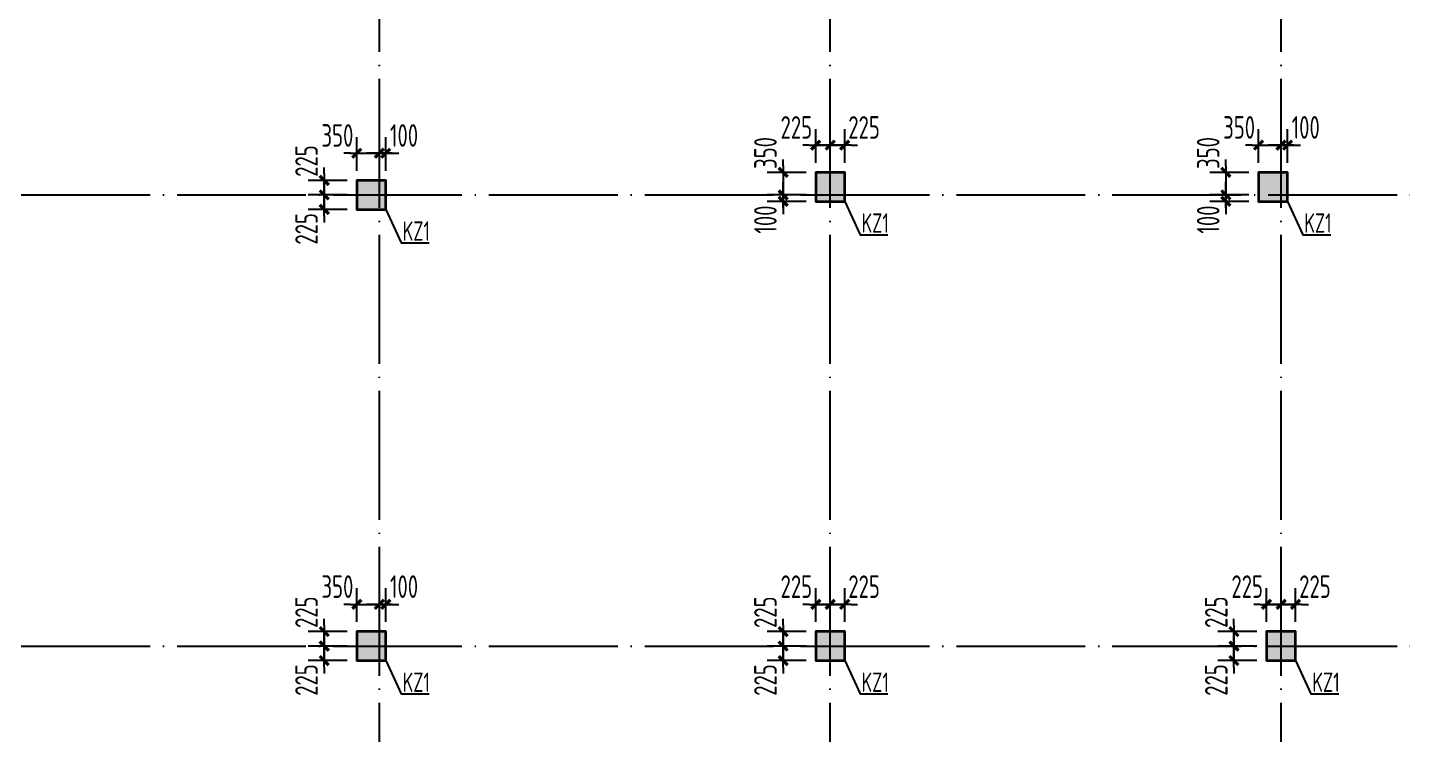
# Model space of a CAD drawing. Extents: x 8243024 to 8945023, y 669070 to 951310.
# Drawn here: x 8452799 to 8474132, y 929402 to 940356 of the extents above; entities that cross this region are included whole.
import ezdxf

# ---------------------------------------------------------------- set-up
doc = ezdxf.new("R2010")
doc.units = 0
doc.header["$LTSCALE"] = 1000
doc.linetypes.add('DOTE', pattern=[2.42, 2, -0.2, 0.02, -0.2])
doc.layers.get('0').update_dxf_attribs({"linetype": 'CONTINUOUS'})
doc.layers.get('Defpoints').update_dxf_attribs({"linetype": 'CONTINUOUS'})
for name, color, linetype in [('DIM', 3, 'CONTINUOUS'), ('DOTE', 1, 'DOTE'), ('PUB_TEXT', 7, 'CONTINUOUS'), ('柱涂实', 54, 'CONTINUOUS')]:
    doc.layers.add(name, color=color, linetype=linetype)
doc.layers.add('柱', color=2, linetype='CONTINUOUS', lineweight=35)
doc.styles.add('HZTXT', font='tssdeng.shx', dxfattribs={"width": 0.75, "bigfont": 'HZTXT.shx'})
doc.styles.add('TSSD_Dimension', font='Tssdeng.shx', dxfattribs={"width": 0.7, "bigfont": 'tssdchn.shx'})
doc.dimstyles.new('TSSD_100_100$0', dxfattribs={"dimtxt": 350, "dimasz": 100, "dimexe": 250, "dimexo": 150, "dimgap": 100, "dimtad": 1, "dimdec": 0, "dimzin": 0, "dimdsep": 46, "dimtxsty": 'TSSD_Dimension', "dimblk": '_TSDBK', "dimblk1": '_TSDBK', "dimblk2": '_TSDBK', "dimsah": 1, "dimcen": 0, "dimclrt": 7, "dimadec": 0, "dimazin": 0, "dimtfac": 1, "dimtdec": 0, "dimtix": 1, "dimtmove": 2, "dimatfit": 3, "dimldrblk": '_TSDBK', "dimfxl": 0, "dimtolj": 1, "dimtzin": 0, "dimarcsym": 0})

# ---------------------------------------------------------------- blocks, each defined once
blk = doc.blocks.new('_TSDBK')
blk.add_line((-1, 0), (1.5, 0))
at = {"const_width": 0.5}
blk.add_lwpolyline([(-0.7, -0.7), (0.7, 0.7)], dxfattribs=at)
blk = doc.blocks.new('*D890')
at = {"layer": 'Defpoints', "color": 0}
for p in [(8457912, 930983), (8457406, 930758), (8457912, 930758)]:
    blk.add_point(p, dxfattribs=at)
at = {"layer": 'DIM', "color": 0, "lineweight": -2}
for p, q in [((8457406, 931083), (8457406, 931183)), ((8457762, 930983), (8457156, 930983)), ((8457406, 930983), (8457406, 930758)), ((8457762, 930758), (8457156, 930758)), ((8457406, 930658), (8457406, 930558))]:
    blk.add_line(p, q, dxfattribs=at)
at = {"layer": 'DIM', "color": 0, "lineweight": -2, "xscale": 100, "yscale": 100, "zscale": 100}
for p, rotation in [((8457406, 930983), 270), ((8457406, 930758), 90)]:
    blk.add_blockref('_TSDBK', p, dxfattribs=dict(at, rotation=rotation))
at = {"layer": 'DIM', "color": 7, "insert": (8457131, 931284), "char_height": 350, "attachment_point": 5, "rotation": 90, "style": 'TSSD_Dimension'}
blk.add_mtext('\\A1;225', dxfattribs=at)
blk = doc.blocks.new('*D891')
at = {"layer": 'Defpoints', "color": 0}
for p in [(8457912, 930758), (8457406, 930533), (8457912, 930533)]:
    blk.add_point(p, dxfattribs=at)
at = {"layer": 'DIM', "color": 0, "lineweight": -2}
for p, q in [((8457406, 930858), (8457406, 930958)), ((8457762, 930758), (8457156, 930758)), ((8457406, 930758), (8457406, 930533)), ((8457762, 930533), (8457156, 930533)), ((8457406, 930433), (8457406, 930333))]:
    blk.add_line(p, q, dxfattribs=at)
at = {"layer": 'DIM', "color": 0, "lineweight": -2, "xscale": 100, "yscale": 100, "zscale": 100}
for p, rotation in [((8457406, 930758), 270), ((8457406, 930533), 90)]:
    blk.add_blockref('_TSDBK', p, dxfattribs=dict(at, rotation=rotation))
at = {"layer": 'DIM', "color": 7, "insert": (8457131, 930232), "char_height": 350, "attachment_point": 5, "rotation": 90, "style": 'TSSD_Dimension'}
blk.add_mtext('\\A1;225', dxfattribs=at)
blk = doc.blocks.new('*D892')
at = {"layer": 'Defpoints', "color": 0}
for p in [(8458362, 931406), (8458262, 930983), (8458362, 930983)]:
    blk.add_point(p, dxfattribs=at)
at = {"layer": 'DIM', "color": 0, "lineweight": -2}
for p, q in [((8458262, 931133), (8458262, 931656)), ((8458362, 931133), (8458362, 931656)), ((8458162, 931406), (8458062, 931406)), ((8458262, 931406), (8458362, 931406)), ((8458462, 931406), (8458562, 931406))]:
    blk.add_line(p, q, dxfattribs=at)
at = {"layer": 'DIM', "color": 0, "lineweight": -2, "xscale": 100, "yscale": 100, "zscale": 100}
blk.add_blockref('_TSDBK', (8458262, 931406), dxfattribs=at)
at = {"layer": 'DIM', "color": 0, "lineweight": -2, "xscale": 100, "yscale": 100, "zscale": 100, "rotation": 180}
blk.add_blockref('_TSDBK', (8458362, 931406), dxfattribs=at)
at = {"layer": 'DIM', "color": 7, "insert": (8458645, 931681), "char_height": 350, "attachment_point": 5, "style": 'TSSD_Dimension'}
blk.add_mtext('\\A1;100', dxfattribs=at)
blk = doc.blocks.new('*D893')
at = {"layer": 'Defpoints', "color": 0}
for p in [(8458262, 931406), (8457912, 930983), (8458262, 930983)]:
    blk.add_point(p, dxfattribs=at)
at = {"layer": 'DIM', "color": 0, "lineweight": -2}
for p, q in [((8457912, 931133), (8457912, 931656)), ((8458262, 931133), (8458262, 931656)), ((8457812, 931406), (8457712, 931406)), ((8457912, 931406), (8458262, 931406)), ((8458362, 931406), (8458462, 931406))]:
    blk.add_line(p, q, dxfattribs=at)
at = {"layer": 'DIM', "color": 0, "lineweight": -2, "xscale": 100, "yscale": 100, "zscale": 100}
blk.add_blockref('_TSDBK', (8457912, 931406), dxfattribs=at)
at = {"layer": 'DIM', "color": 0, "lineweight": -2, "xscale": 100, "yscale": 100, "zscale": 100, "rotation": 180}
blk.add_blockref('_TSDBK', (8458262, 931406), dxfattribs=at)
at = {"layer": 'DIM', "color": 7, "insert": (8457611, 931681), "char_height": 350, "attachment_point": 5, "style": 'TSSD_Dimension'}
blk.add_mtext('\\A1;350', dxfattribs=at)
blk = doc.blocks.new('*D894')
at = {"layer": 'Defpoints', "color": 0}
for p in [(8457912, 937983), (8457406, 937758), (8457912, 937758)]:
    blk.add_point(p, dxfattribs=at)
at = {"layer": 'DIM', "color": 0, "lineweight": -2}
for p, q in [((8457406, 938083), (8457406, 938183)), ((8457762, 937983), (8457156, 937983)), ((8457406, 937983), (8457406, 937758)), ((8457762, 937758), (8457156, 937758)), ((8457406, 937658), (8457406, 937558))]:
    blk.add_line(p, q, dxfattribs=at)
at = {"layer": 'DIM', "color": 0, "lineweight": -2, "xscale": 100, "yscale": 100, "zscale": 100}
for p, rotation in [((8457406, 937983), 270), ((8457406, 937758), 90)]:
    blk.add_blockref('_TSDBK', p, dxfattribs=dict(at, rotation=rotation))
at = {"layer": 'DIM', "color": 7, "insert": (8457131, 938284), "char_height": 350, "attachment_point": 5, "rotation": 90, "style": 'TSSD_Dimension'}
blk.add_mtext('\\A1;225', dxfattribs=at)
blk = doc.blocks.new('*D895')
at = {"layer": 'Defpoints', "color": 0}
for p in [(8457912, 937758), (8457406, 937533), (8457912, 937533)]:
    blk.add_point(p, dxfattribs=at)
at = {"layer": 'DIM', "color": 0, "lineweight": -2}
for p, q in [((8457406, 937858), (8457406, 937958)), ((8457762, 937758), (8457156, 937758)), ((8457406, 937758), (8457406, 937533)), ((8457762, 937533), (8457156, 937533)), ((8457406, 937433), (8457406, 937333))]:
    blk.add_line(p, q, dxfattribs=at)
at = {"layer": 'DIM', "color": 0, "lineweight": -2, "xscale": 100, "yscale": 100, "zscale": 100}
for p, rotation in [((8457406, 937758), 270), ((8457406, 937533), 90)]:
    blk.add_blockref('_TSDBK', p, dxfattribs=dict(at, rotation=rotation))
at = {"layer": 'DIM', "color": 7, "insert": (8457131, 937232), "char_height": 350, "attachment_point": 5, "rotation": 90, "style": 'TSSD_Dimension'}
blk.add_mtext('\\A1;225', dxfattribs=at)
blk = doc.blocks.new('*D896')
at = {"layer": 'Defpoints', "color": 0}
for p in [(8458362, 938406), (8458262, 937983), (8458362, 937983)]:
    blk.add_point(p, dxfattribs=at)
at = {"layer": 'DIM', "color": 0, "lineweight": -2}
for p, q in [((8458262, 938133), (8458262, 938656)), ((8458362, 938133), (8458362, 938656)), ((8458162, 938406), (8458062, 938406)), ((8458262, 938406), (8458362, 938406)), ((8458462, 938406), (8458562, 938406))]:
    blk.add_line(p, q, dxfattribs=at)
at = {"layer": 'DIM', "color": 0, "lineweight": -2, "xscale": 100, "yscale": 100, "zscale": 100}
blk.add_blockref('_TSDBK', (8458262, 938406), dxfattribs=at)
at = {"layer": 'DIM', "color": 0, "lineweight": -2, "xscale": 100, "yscale": 100, "zscale": 100, "rotation": 180}
blk.add_blockref('_TSDBK', (8458362, 938406), dxfattribs=at)
at = {"layer": 'DIM', "color": 7, "insert": (8458645, 938681), "char_height": 350, "attachment_point": 5, "style": 'TSSD_Dimension'}
blk.add_mtext('\\A1;100', dxfattribs=at)
blk = doc.blocks.new('*D897')
at = {"layer": 'Defpoints', "color": 0}
for p in [(8458262, 938406), (8457912, 937983), (8458262, 937983)]:
    blk.add_point(p, dxfattribs=at)
at = {"layer": 'DIM', "color": 0, "lineweight": -2}
for p, q in [((8457912, 938133), (8457912, 938656)), ((8458262, 938133), (8458262, 938656)), ((8457812, 938406), (8457712, 938406)), ((8457912, 938406), (8458262, 938406)), ((8458362, 938406), (8458462, 938406))]:
    blk.add_line(p, q, dxfattribs=at)
at = {"layer": 'DIM', "color": 0, "lineweight": -2, "xscale": 100, "yscale": 100, "zscale": 100}
blk.add_blockref('_TSDBK', (8457912, 938406), dxfattribs=at)
at = {"layer": 'DIM', "color": 0, "lineweight": -2, "xscale": 100, "yscale": 100, "zscale": 100, "rotation": 180}
blk.add_blockref('_TSDBK', (8458262, 938406), dxfattribs=at)
at = {"layer": 'DIM', "color": 7, "insert": (8457611, 938681), "char_height": 350, "attachment_point": 5, "style": 'TSSD_Dimension'}
blk.add_mtext('\\A1;350', dxfattribs=at)
blk = doc.blocks.new('*D918')
at = {"layer": 'Defpoints', "color": 0}
for p in [(8465037, 938108), (8464531, 937758), (8465037, 937758)]:
    blk.add_point(p, dxfattribs=at)
at = {"layer": 'DIM', "color": 0, "lineweight": -2}
for p, q in [((8464531, 938208), (8464531, 938308)), ((8464887, 938108), (8464281, 938108)), ((8464531, 938108), (8464531, 937758)), ((8464887, 937758), (8464281, 937758)), ((8464531, 937658), (8464531, 937558))]:
    blk.add_line(p, q, dxfattribs=at)
at = {"layer": 'DIM', "color": 0, "lineweight": -2, "xscale": 100, "yscale": 100, "zscale": 100}
for p, rotation in [((8464531, 938108), 270), ((8464531, 937758), 90)]:
    blk.add_blockref('_TSDBK', p, dxfattribs=dict(at, rotation=rotation))
at = {"layer": 'DIM', "color": 7, "insert": (8464256, 938409), "char_height": 350, "attachment_point": 5, "rotation": 90, "style": 'TSSD_Dimension'}
blk.add_mtext('\\A1;350', dxfattribs=at)
blk = doc.blocks.new('*D919')
at = {"layer": 'Defpoints', "color": 0}
for p in [(8464531, 937658), (8465037, 937758), (8465037, 937658)]:
    blk.add_point(p, dxfattribs=at)
at = {"layer": 'DIM', "color": 0, "lineweight": -2}
for p, q in [((8464531, 937858), (8464531, 937958)), ((8464887, 937758), (8464281, 937758)), ((8464887, 937658), (8464281, 937658)), ((8464531, 937758), (8464531, 937658)), ((8464531, 937558), (8464531, 937458))]:
    blk.add_line(p, q, dxfattribs=at)
at = {"layer": 'DIM', "color": 0, "lineweight": -2, "xscale": 100, "yscale": 100, "zscale": 100}
for p, rotation in [((8464531, 937758), 270), ((8464531, 937658), 90)]:
    blk.add_blockref('_TSDBK', p, dxfattribs=dict(at, rotation=rotation))
at = {"layer": 'DIM', "color": 7, "insert": (8464256, 937376), "char_height": 350, "attachment_point": 5, "rotation": 90, "style": 'TSSD_Dimension'}
blk.add_mtext('\\A1;100', dxfattribs=at)
blk = doc.blocks.new('*D920')
at = {"layer": 'Defpoints', "color": 0}
for p in [(8465487, 938531), (8465262, 938108), (8465487, 938108)]:
    blk.add_point(p, dxfattribs=at)
at = {"layer": 'DIM', "color": 0, "lineweight": -2}
for p, q in [((8465262, 938258), (8465262, 938781)), ((8465487, 938258), (8465487, 938781)), ((8465162, 938531), (8465062, 938531)), ((8465262, 938531), (8465487, 938531)), ((8465587, 938531), (8465687, 938531))]:
    blk.add_line(p, q, dxfattribs=at)
at = {"layer": 'DIM', "color": 0, "lineweight": -2, "xscale": 100, "yscale": 100, "zscale": 100}
blk.add_blockref('_TSDBK', (8465262, 938531), dxfattribs=at)
at = {"layer": 'DIM', "color": 0, "lineweight": -2, "xscale": 100, "yscale": 100, "zscale": 100, "rotation": 180}
blk.add_blockref('_TSDBK', (8465487, 938531), dxfattribs=at)
at = {"layer": 'DIM', "color": 7, "insert": (8465788, 938806), "char_height": 350, "attachment_point": 5, "style": 'TSSD_Dimension'}
blk.add_mtext('\\A1;225', dxfattribs=at)
blk = doc.blocks.new('*D921')
at = {"layer": 'Defpoints', "color": 0}
for p in [(8465262, 938531), (8465037, 938108), (8465262, 938108)]:
    blk.add_point(p, dxfattribs=at)
at = {"layer": 'DIM', "color": 0, "lineweight": -2}
for p, q in [((8465037, 938258), (8465037, 938781)), ((8465262, 938258), (8465262, 938781)), ((8464937, 938531), (8464837, 938531)), ((8465037, 938531), (8465262, 938531)), ((8465362, 938531), (8465462, 938531))]:
    blk.add_line(p, q, dxfattribs=at)
at = {"layer": 'DIM', "color": 0, "lineweight": -2, "xscale": 100, "yscale": 100, "zscale": 100}
blk.add_blockref('_TSDBK', (8465037, 938531), dxfattribs=at)
at = {"layer": 'DIM', "color": 0, "lineweight": -2, "xscale": 100, "yscale": 100, "zscale": 100, "rotation": 180}
blk.add_blockref('_TSDBK', (8465262, 938531), dxfattribs=at)
at = {"layer": 'DIM', "color": 7, "insert": (8464736, 938806), "char_height": 350, "attachment_point": 5, "style": 'TSSD_Dimension'}
blk.add_mtext('\\A1;225', dxfattribs=at)
blk = doc.blocks.new('*D922')
at = {"layer": 'Defpoints', "color": 0}
for p in [(8471912, 938108), (8471406, 937758), (8471912, 937758)]:
    blk.add_point(p, dxfattribs=at)
at = {"layer": 'DIM', "color": 0, "lineweight": -2}
for p, q in [((8471406, 938208), (8471406, 938308)), ((8471762, 938108), (8471156, 938108)), ((8471406, 938108), (8471406, 937758)), ((8471762, 937758), (8471156, 937758)), ((8471406, 937658), (8471406, 937558))]:
    blk.add_line(p, q, dxfattribs=at)
at = {"layer": 'DIM', "color": 0, "lineweight": -2, "xscale": 100, "yscale": 100, "zscale": 100}
for p, rotation in [((8471406, 938108), 270), ((8471406, 937758), 90)]:
    blk.add_blockref('_TSDBK', p, dxfattribs=dict(at, rotation=rotation))
at = {"layer": 'DIM', "color": 7, "insert": (8471131, 938409), "char_height": 350, "attachment_point": 5, "rotation": 90, "style": 'TSSD_Dimension'}
blk.add_mtext('\\A1;350', dxfattribs=at)
blk = doc.blocks.new('*D923')
at = {"layer": 'Defpoints', "color": 0}
for p in [(8471406, 937658), (8471912, 937758), (8471912, 937658)]:
    blk.add_point(p, dxfattribs=at)
at = {"layer": 'DIM', "color": 0, "lineweight": -2}
for p, q in [((8471406, 937858), (8471406, 937958)), ((8471762, 937758), (8471156, 937758)), ((8471762, 937658), (8471156, 937658)), ((8471406, 937758), (8471406, 937658)), ((8471406, 937558), (8471406, 937458))]:
    blk.add_line(p, q, dxfattribs=at)
at = {"layer": 'DIM', "color": 0, "lineweight": -2, "xscale": 100, "yscale": 100, "zscale": 100}
for p, rotation in [((8471406, 937758), 270), ((8471406, 937658), 90)]:
    blk.add_blockref('_TSDBK', p, dxfattribs=dict(at, rotation=rotation))
at = {"layer": 'DIM', "color": 7, "insert": (8471131, 937376), "char_height": 350, "attachment_point": 5, "rotation": 90, "style": 'TSSD_Dimension'}
blk.add_mtext('\\A1;100', dxfattribs=at)
blk = doc.blocks.new('*D924')
at = {"layer": 'Defpoints', "color": 0}
for p in [(8472362, 938531), (8472262, 938108), (8472362, 938108)]:
    blk.add_point(p, dxfattribs=at)
at = {"layer": 'DIM', "color": 0, "lineweight": -2}
for p, q in [((8472262, 938258), (8472262, 938781)), ((8472362, 938258), (8472362, 938781)), ((8472162, 938531), (8472062, 938531)), ((8472262, 938531), (8472362, 938531)), ((8472462, 938531), (8472562, 938531))]:
    blk.add_line(p, q, dxfattribs=at)
at = {"layer": 'DIM', "color": 0, "lineweight": -2, "xscale": 100, "yscale": 100, "zscale": 100}
blk.add_blockref('_TSDBK', (8472262, 938531), dxfattribs=at)
at = {"layer": 'DIM', "color": 0, "lineweight": -2, "xscale": 100, "yscale": 100, "zscale": 100, "rotation": 180}
blk.add_blockref('_TSDBK', (8472362, 938531), dxfattribs=at)
at = {"layer": 'DIM', "color": 7, "insert": (8472645, 938806), "char_height": 350, "attachment_point": 5, "style": 'TSSD_Dimension'}
blk.add_mtext('\\A1;100', dxfattribs=at)
blk = doc.blocks.new('*D925')
at = {"layer": 'Defpoints', "color": 0}
for p in [(8472262, 938531), (8471912, 938108), (8472262, 938108)]:
    blk.add_point(p, dxfattribs=at)
at = {"layer": 'DIM', "color": 0, "lineweight": -2}
for p, q in [((8471912, 938258), (8471912, 938781)), ((8472262, 938258), (8472262, 938781)), ((8471812, 938531), (8471712, 938531)), ((8471912, 938531), (8472262, 938531)), ((8472362, 938531), (8472462, 938531))]:
    blk.add_line(p, q, dxfattribs=at)
at = {"layer": 'DIM', "color": 0, "lineweight": -2, "xscale": 100, "yscale": 100, "zscale": 100}
blk.add_blockref('_TSDBK', (8471912, 938531), dxfattribs=at)
at = {"layer": 'DIM', "color": 0, "lineweight": -2, "xscale": 100, "yscale": 100, "zscale": 100, "rotation": 180}
blk.add_blockref('_TSDBK', (8472262, 938531), dxfattribs=at)
at = {"layer": 'DIM', "color": 7, "insert": (8471611, 938806), "char_height": 350, "attachment_point": 5, "style": 'TSSD_Dimension'}
blk.add_mtext('\\A1;350', dxfattribs=at)
blk = doc.blocks.new('*D926')
at = {"layer": 'Defpoints', "color": 0}
for p in [(8465037, 930983), (8464531, 930758), (8465037, 930758)]:
    blk.add_point(p, dxfattribs=at)
at = {"layer": 'DIM', "color": 0, "lineweight": -2}
for p, q in [((8464531, 931083), (8464531, 931183)), ((8464887, 930983), (8464281, 930983)), ((8464531, 930983), (8464531, 930758)), ((8464887, 930758), (8464281, 930758)), ((8464531, 930658), (8464531, 930558))]:
    blk.add_line(p, q, dxfattribs=at)
at = {"layer": 'DIM', "color": 0, "lineweight": -2, "xscale": 100, "yscale": 100, "zscale": 100}
for p, rotation in [((8464531, 930983), 270), ((8464531, 930758), 90)]:
    blk.add_blockref('_TSDBK', p, dxfattribs=dict(at, rotation=rotation))
at = {"layer": 'DIM', "color": 7, "insert": (8464256, 931284), "char_height": 350, "attachment_point": 5, "rotation": 90, "style": 'TSSD_Dimension'}
blk.add_mtext('\\A1;225', dxfattribs=at)
blk = doc.blocks.new('*D927')
at = {"layer": 'Defpoints', "color": 0}
for p in [(8465037, 930758), (8464531, 930533), (8465037, 930533)]:
    blk.add_point(p, dxfattribs=at)
at = {"layer": 'DIM', "color": 0, "lineweight": -2}
for p, q in [((8464531, 930858), (8464531, 930958)), ((8464887, 930758), (8464281, 930758)), ((8464531, 930758), (8464531, 930533)), ((8464887, 930533), (8464281, 930533)), ((8464531, 930433), (8464531, 930333))]:
    blk.add_line(p, q, dxfattribs=at)
at = {"layer": 'DIM', "color": 0, "lineweight": -2, "xscale": 100, "yscale": 100, "zscale": 100}
for p, rotation in [((8464531, 930758), 270), ((8464531, 930533), 90)]:
    blk.add_blockref('_TSDBK', p, dxfattribs=dict(at, rotation=rotation))
at = {"layer": 'DIM', "color": 7, "insert": (8464256, 930232), "char_height": 350, "attachment_point": 5, "rotation": 90, "style": 'TSSD_Dimension'}
blk.add_mtext('\\A1;225', dxfattribs=at)
blk = doc.blocks.new('*D928')
at = {"layer": 'Defpoints', "color": 0}
for p in [(8465487, 931406), (8465262, 930983), (8465487, 930983)]:
    blk.add_point(p, dxfattribs=at)
at = {"layer": 'DIM', "color": 0, "lineweight": -2}
for p, q in [((8465262, 931133), (8465262, 931656)), ((8465487, 931133), (8465487, 931656)), ((8465162, 931406), (8465062, 931406)), ((8465262, 931406), (8465487, 931406)), ((8465587, 931406), (8465687, 931406))]:
    blk.add_line(p, q, dxfattribs=at)
at = {"layer": 'DIM', "color": 0, "lineweight": -2, "xscale": 100, "yscale": 100, "zscale": 100}
blk.add_blockref('_TSDBK', (8465262, 931406), dxfattribs=at)
at = {"layer": 'DIM', "color": 0, "lineweight": -2, "xscale": 100, "yscale": 100, "zscale": 100, "rotation": 180}
blk.add_blockref('_TSDBK', (8465487, 931406), dxfattribs=at)
at = {"layer": 'DIM', "color": 7, "insert": (8465788, 931681), "char_height": 350, "attachment_point": 5, "style": 'TSSD_Dimension'}
blk.add_mtext('\\A1;225', dxfattribs=at)
blk = doc.blocks.new('*D929')
at = {"layer": 'Defpoints', "color": 0}
for p in [(8465262, 931406), (8465037, 930983), (8465262, 930983)]:
    blk.add_point(p, dxfattribs=at)
at = {"layer": 'DIM', "color": 0, "lineweight": -2}
for p, q in [((8465037, 931133), (8465037, 931656)), ((8465262, 931133), (8465262, 931656)), ((8464937, 931406), (8464837, 931406)), ((8465037, 931406), (8465262, 931406)), ((8465362, 931406), (8465462, 931406))]:
    blk.add_line(p, q, dxfattribs=at)
at = {"layer": 'DIM', "color": 0, "lineweight": -2, "xscale": 100, "yscale": 100, "zscale": 100}
blk.add_blockref('_TSDBK', (8465037, 931406), dxfattribs=at)
at = {"layer": 'DIM', "color": 0, "lineweight": -2, "xscale": 100, "yscale": 100, "zscale": 100, "rotation": 180}
blk.add_blockref('_TSDBK', (8465262, 931406), dxfattribs=at)
at = {"layer": 'DIM', "color": 7, "insert": (8464736, 931681), "char_height": 350, "attachment_point": 5, "style": 'TSSD_Dimension'}
blk.add_mtext('\\A1;225', dxfattribs=at)
blk = doc.blocks.new('*D930')
at = {"layer": 'Defpoints', "color": 0}
for p in [(8472037, 930983), (8471531, 930758), (8472037, 930758)]:
    blk.add_point(p, dxfattribs=at)
at = {"layer": 'DIM', "color": 0, "lineweight": -2}
for p, q in [((8471531, 931083), (8471531, 931183)), ((8471887, 930983), (8471281, 930983)), ((8471531, 930983), (8471531, 930758)), ((8471887, 930758), (8471281, 930758)), ((8471531, 930658), (8471531, 930558))]:
    blk.add_line(p, q, dxfattribs=at)
at = {"layer": 'DIM', "color": 0, "lineweight": -2, "xscale": 100, "yscale": 100, "zscale": 100}
for p, rotation in [((8471531, 930983), 270), ((8471531, 930758), 90)]:
    blk.add_blockref('_TSDBK', p, dxfattribs=dict(at, rotation=rotation))
at = {"layer": 'DIM', "color": 7, "insert": (8471256, 931284), "char_height": 350, "attachment_point": 5, "rotation": 90, "style": 'TSSD_Dimension'}
blk.add_mtext('\\A1;225', dxfattribs=at)
blk = doc.blocks.new('*D931')
at = {"layer": 'Defpoints', "color": 0}
for p in [(8472037, 930758), (8471531, 930533), (8472037, 930533)]:
    blk.add_point(p, dxfattribs=at)
at = {"layer": 'DIM', "color": 0, "lineweight": -2}
for p, q in [((8471531, 930858), (8471531, 930958)), ((8471887, 930758), (8471281, 930758)), ((8471531, 930758), (8471531, 930533)), ((8471887, 930533), (8471281, 930533)), ((8471531, 930433), (8471531, 930333))]:
    blk.add_line(p, q, dxfattribs=at)
at = {"layer": 'DIM', "color": 0, "lineweight": -2, "xscale": 100, "yscale": 100, "zscale": 100}
for p, rotation in [((8471531, 930758), 270), ((8471531, 930533), 90)]:
    blk.add_blockref('_TSDBK', p, dxfattribs=dict(at, rotation=rotation))
at = {"layer": 'DIM', "color": 7, "insert": (8471256, 930232), "char_height": 350, "attachment_point": 5, "rotation": 90, "style": 'TSSD_Dimension'}
blk.add_mtext('\\A1;225', dxfattribs=at)
blk = doc.blocks.new('*D932')
at = {"layer": 'Defpoints', "color": 0}
for p in [(8472487, 931406), (8472262, 930983), (8472487, 930983)]:
    blk.add_point(p, dxfattribs=at)
at = {"layer": 'DIM', "color": 0, "lineweight": -2}
for p, q in [((8472262, 931133), (8472262, 931656)), ((8472487, 931133), (8472487, 931656)), ((8472162, 931406), (8472062, 931406)), ((8472262, 931406), (8472487, 931406)), ((8472587, 931406), (8472687, 931406))]:
    blk.add_line(p, q, dxfattribs=at)
at = {"layer": 'DIM', "color": 0, "lineweight": -2, "xscale": 100, "yscale": 100, "zscale": 100}
blk.add_blockref('_TSDBK', (8472262, 931406), dxfattribs=at)
at = {"layer": 'DIM', "color": 0, "lineweight": -2, "xscale": 100, "yscale": 100, "zscale": 100, "rotation": 180}
blk.add_blockref('_TSDBK', (8472487, 931406), dxfattribs=at)
at = {"layer": 'DIM', "color": 7, "insert": (8472788, 931681), "char_height": 350, "attachment_point": 5, "style": 'TSSD_Dimension'}
blk.add_mtext('\\A1;225', dxfattribs=at)
blk = doc.blocks.new('*D933')
at = {"layer": 'Defpoints', "color": 0}
for p in [(8472262, 931406), (8472037, 930983), (8472262, 930983)]:
    blk.add_point(p, dxfattribs=at)
at = {"layer": 'DIM', "color": 0, "lineweight": -2}
for p, q in [((8472037, 931133), (8472037, 931656)), ((8472262, 931133), (8472262, 931656)), ((8471937, 931406), (8471837, 931406)), ((8472037, 931406), (8472262, 931406)), ((8472362, 931406), (8472462, 931406))]:
    blk.add_line(p, q, dxfattribs=at)
at = {"layer": 'DIM', "color": 0, "lineweight": -2, "xscale": 100, "yscale": 100, "zscale": 100}
blk.add_blockref('_TSDBK', (8472037, 931406), dxfattribs=at)
at = {"layer": 'DIM', "color": 0, "lineweight": -2, "xscale": 100, "yscale": 100, "zscale": 100, "rotation": 180}
blk.add_blockref('_TSDBK', (8472262, 931406), dxfattribs=at)
at = {"layer": 'DIM', "color": 7, "insert": (8471736, 931681), "char_height": 350, "attachment_point": 5, "style": 'TSSD_Dimension'}
blk.add_mtext('\\A1;225', dxfattribs=at)

msp = doc.modelspace()

# ---------------------------------------------------------------- hatches: boundary and pattern name
at = {"layer": '柱涂实'}
for points in [[(8465487.3, 937658.1), (8465487.3, 938108.1), (8465037.3, 938108.1), (8465037.3, 937658.1)], [(8472362.3, 937658.1), (8472362.3, 938108.1), (8471912.3, 938108.1), (8471912.3, 937658.1)], [(8458362.3, 937533.1), (8458362.3, 937983.1), (8457912.3, 937983.1), (8457912.3, 937533.1)], [(8458362.3, 930533.1), (8458362.3, 930983.1), (8457912.3, 930983.1), (8457912.3, 930533.1)], [(8465487.3, 930533.1), (8465487.3, 930983.1), (8465037.3, 930983.1), (8465037.3, 930533.1)], [(8472487.3, 930533.1), (8472487.3, 930983.1), (8472037.3, 930983.1), (8472037.3, 930533.1)]]:
    msp.add_hatch(color=256, dxfattribs=at).paths.add_polyline_path(points)

# ---------------------------------------------------------------- linework, layer by layer
at = {"layer": 'DOTE'}
for p, q in [((8458262.3, 901258.1), (8458262.3, 946258.1)), ((8465262.3, 901258.1), (8465262.3, 946258.1)), ((8472262.3, 901258.1), (8472262.3, 946258.1)), ((8435762.3, 937758.1), (8566062.3, 937758.1)), ((8435762.3, 930758.1), (8566062.3, 930758.1))]:
    msp.add_line(p, q, dxfattribs=at)
at = {"layer": 'PUB_TEXT', "color": 7}
for points in [[(8465487.3, 937658.1), (8465726.7, 937140.3), (8466157.9, 937140.3)], [(8472362.3, 937658.1), (8472601.7, 937140.3), (8473032.9, 937140.3)], [(8458362.3, 937533.1), (8458601.7, 937015.3), (8459032.9, 937015.3)], [(8458362.3, 930533.1), (8458601.7, 930015.3), (8459032.9, 930015.3)], [(8465487.3, 930533.1), (8465726.7, 930015.3), (8466157.9, 930015.3)], [(8472487.3, 930533.1), (8472726.7, 930015.3), (8473157.9, 930015.3)]]:
    msp.add_lwpolyline(points, dxfattribs=at)
at = {"layer": '柱'}
for points in [[(8465487.3, 937658.1), (8465487.3, 938108.1), (8465037.3, 938108.1), (8465037.3, 937658.1)], [(8472362.3, 937658.1), (8472362.3, 938108.1), (8471912.3, 938108.1), (8471912.3, 937658.1)], [(8458362.3, 937533.1), (8458362.3, 937983.1), (8457912.3, 937983.1), (8457912.3, 937533.1)], [(8458362.3, 930533.1), (8458362.3, 930983.1), (8457912.3, 930983.1), (8457912.3, 930533.1)], [(8465487.3, 930533.1), (8465487.3, 930983.1), (8465037.3, 930983.1), (8465037.3, 930533.1)], [(8472487.3, 930533.1), (8472487.3, 930983.1), (8472037.3, 930983.1), (8472037.3, 930533.1)]]:
    msp.add_lwpolyline(points, close=True, dxfattribs=at)
at = {"layer": '柱涂实', "linetype": 'Continuous'}
for points in [[(8465487.3, 937658.1), (8465487.3, 938108.1), (8465037.3, 938108.1), (8465037.3, 937658.1)], [(8472362.3, 937658.1), (8472362.3, 938108.1), (8471912.3, 938108.1), (8471912.3, 937658.1)], [(8458362.3, 937533.1), (8458362.3, 937983.1), (8457912.3, 937983.1), (8457912.3, 937533.1)], [(8458362.3, 930533.1), (8458362.3, 930983.1), (8457912.3, 930983.1), (8457912.3, 930533.1)], [(8465487.3, 930533.1), (8465487.3, 930983.1), (8465037.3, 930983.1), (8465037.3, 930533.1)], [(8472487.3, 930533.1), (8472487.3, 930983.1), (8472037.3, 930983.1), (8472037.3, 930533.1)]]:
    msp.add_lwpolyline(points, close=True, dxfattribs=at)

# ---------------------------------------------------------------- texts
at = {"layer": 'PUB_TEXT', "color": 6, "style": 'HZTXT', "width": 0.7}
for p in [(8465748.3, 937172.3), (8472623.3, 937172.3), (8458623.3, 937047.3), (8458623.3, 930047.3), (8465748.3, 930047.3), (8472748.3, 930047.3)]:
    msp.add_text('KZ1', height=300, dxfattribs=at).set_placement(p)

# ---------------------------------------------------------------- dimensions: what is measured, and where the dimension line sits
at = {"layer": 'DIM'}
for base, p1, p2, picture, middle in [((8458262.3, 938406), (8457912.3, 937983.1), (8458262.3, 937983.1), '*D897', (8457611.2, 938681)), ((8458362.3, 938406), (8458262.3, 937983.1), (8458362.3, 937983.1), '*D896', (8458644.5, 938681)), ((8465262.3, 938531), (8465037.3, 938108.1), (8465262.3, 938108.1), '*D921', (8464736.2, 938806)), ((8465487.3, 938531), (8465262.3, 938108.1), (8465487.3, 938108.1), '*D920', (8465788.4, 938806)), ((8472262.3, 938531), (8471912.3, 938108.1), (8472262.3, 938108.1), '*D925', (8471611.2, 938806)), ((8472362.3, 938531), (8472262.3, 938108.1), (8472362.3, 938108.1), '*D924', (8472644.5, 938806)), ((8458262.3, 931406), (8457912.3, 930983.1), (8458262.3, 930983.1), '*D893', (8457611.2, 931681)), ((8458362.3, 931406), (8458262.3, 930983.1), (8458362.3, 930983.1), '*D892', (8458644.5, 931681)), ((8465262.3, 931406), (8465037.3, 930983.1), (8465262.3, 930983.1), '*D929', (8464736.2, 931681)), ((8465487.3, 931406), (8465262.3, 930983.1), (8465487.3, 930983.1), '*D928', (8465788.4, 931681)), ((8472262.3, 931406), (8472037.3, 930983.1), (8472262.3, 930983.1), '*D933', (8471736.2, 931681)), ((8472487.3, 931406), (8472262.3, 930983.1), (8472487.3, 930983.1), '*D932', (8472788.4, 931681))]:
    dim = msp.add_linear_dim(base=base, p1=p1, p2=p2, dimstyle='TSSD_100_100$0', dxfattribs=at)
    dim.commit()
    dim.dimension.update_dxf_attribs({"geometry": picture, "text_midpoint": middle, "dimtype": 160})
for base, p1, p2, picture, middle in [((8464531.2, 937758.1), (8465037.3, 938108.1), (8465037.3, 937758.1), '*D918', (8464256.2, 938409.2)), ((8471406.2, 937758.1), (8471912.3, 938108.1), (8471912.3, 937758.1), '*D922', (8471131.2, 938409.2)), ((8457406.2, 937758.1), (8457912.3, 937983.1), (8457912.3, 937758.1), '*D894', (8457131.2, 938284.2)), ((8457406.2, 937533.1), (8457912.3, 937758.1), (8457912.3, 937533.1), '*D895', (8457131.2, 937232)), ((8464531.2, 937658.1), (8465037.3, 937758.1), (8465037.3, 937658.1), '*D919', (8464256.2, 937375.9)), ((8471406.2, 937658.1), (8471912.3, 937758.1), (8471912.3, 937658.1), '*D923', (8471131.2, 937375.9)), ((8457406.2, 930758.1), (8457912.3, 930983.1), (8457912.3, 930758.1), '*D890', (8457131.2, 931284.2)), ((8464531.2, 930758.1), (8465037.3, 930983.1), (8465037.3, 930758.1), '*D926', (8464256.2, 931284.2)), ((8471531.2, 930758.1), (8472037.3, 930983.1), (8472037.3, 930758.1), '*D930', (8471256.2, 931284.2)), ((8457406.2, 930533.1), (8457912.3, 930758.1), (8457912.3, 930533.1), '*D891', (8457131.2, 930232)), ((8464531.2, 930533.1), (8465037.3, 930758.1), (8465037.3, 930533.1), '*D927', (8464256.2, 930232)), ((8471531.2, 930533.1), (8472037.3, 930758.1), (8472037.3, 930533.1), '*D931', (8471256.2, 930232))]:
    dim = msp.add_linear_dim(base=base, p1=p1, p2=p2, angle=90, dimstyle='TSSD_100_100$0', dxfattribs=at)
    dim.commit()
    dim.dimension.update_dxf_attribs({"geometry": picture, "text_midpoint": middle, "dimtype": 160})

doc.saveas('drawing.dxf')
